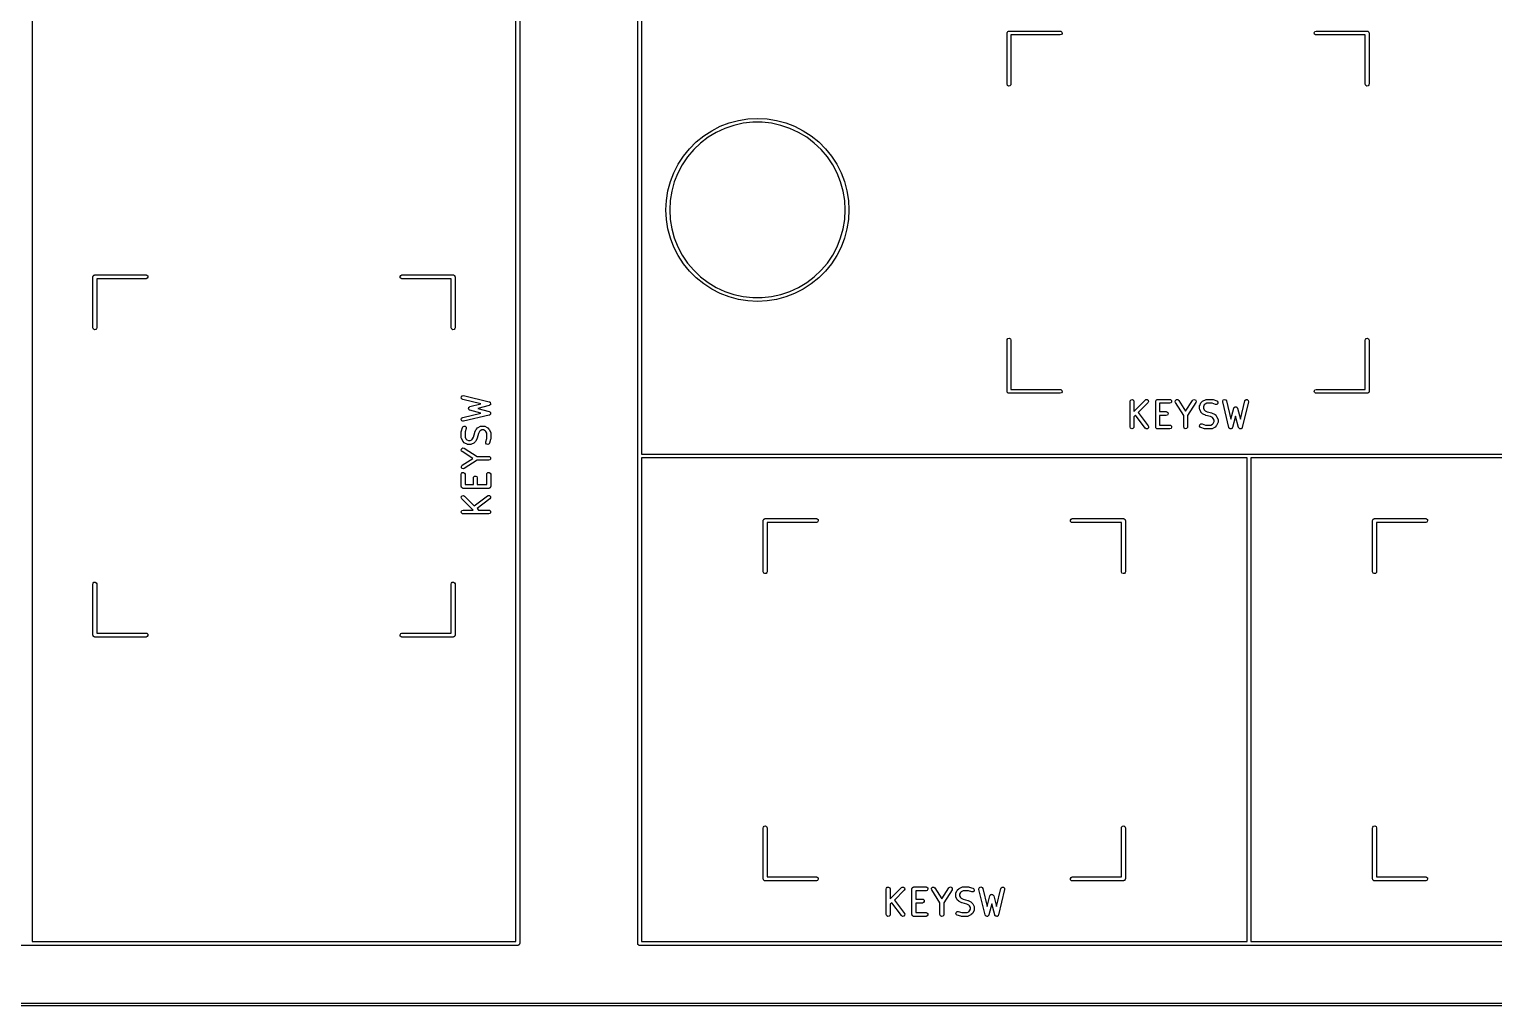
# Model space of a CAD drawing. Extents: x 382 to 810, y -162 to 0.
# Drawn here: x 438.9 to 496.1, y -161.9 to -123.8 of the extents above; entities that cross this region are included whole.
import ezdxf

# ---------------------------------------------------------------- set-up
doc = ezdxf.new("R2010")
doc.units = 0
doc.layers.add('BLACK', color=7, linetype='CONTINUOUS')

msp = doc.modelspace()

# ---------------------------------------------------------------- linework, layer by layer
at = {"layer": 'BLACK', "linetype": 'CONTINUOUS'}
for p, q in [((439.018, -121.449), (439.018, -140.424)), ((457.918, -159.399), (457.918, -121.449)), ((458.068, -121.374), (458.068, -159.474)), ((462.68, -140.424), (462.68, -121.374)), ((462.83, -121.449), (462.83, -140.349)), ((477.112, -123.899), (477.113, -123.89)), ((477.112, -125.899), (477.112, -123.899)), ((477.113, -123.886), (477.115, -123.884)), ((477.113, -123.89), (477.113, -123.886)), ((477.115, -123.884), (477.116, -123.874)), ((477.116, -123.874), (477.129, -123.859)), ((477.129, -123.859), (477.139, -123.842)), ((477.139, -123.842), (477.145, -123.84)), ((477.145, -123.84), (477.149, -123.835)), ((477.149, -123.835), (477.168, -123.831)), ((477.168, -123.831), (477.187, -123.824)), ((477.187, -123.824), (479.187, -123.824)), ((479.187, -123.974), (477.262, -123.974)), ((477.262, -123.974), (477.262, -125.899)), ((479.187, -123.824), (479.212, -123.829)), ((479.235, -123.957), (479.187, -123.974)), ((479.212, -123.829), (479.252, -123.862)), ((479.261, -123.913), (479.235, -123.957)), ((479.252, -123.862), (479.261, -123.913)), ((489.113, -123.886), (489.139, -123.842)), ((489.122, -123.937), (489.113, -123.886)), ((489.161, -123.97), (489.122, -123.937)), ((489.139, -123.842), (489.187, -123.824)), ((489.187, -123.974), (489.161, -123.97)), ((489.187, -123.824), (491.187, -123.824)), ((491.112, -123.974), (489.187, -123.974)), ((491.112, -125.899), (491.112, -123.974)), ((491.187, -123.824), (491.196, -123.826)), ((491.196, -123.826), (491.2, -123.826)), ((491.2, -123.826), (491.203, -123.827)), ((491.203, -123.827), (491.212, -123.829)), ((491.212, -123.829), (491.227, -123.842)), ((491.227, -123.842), (491.244, -123.851)), ((491.244, -123.851), (491.247, -123.858)), ((491.247, -123.858), (491.252, -123.862)), ((491.252, -123.862), (491.255, -123.881)), ((491.255, -123.881), (491.262, -123.899)), ((491.262, -123.899), (491.262, -125.899)), ((477.129, -125.948), (477.112, -125.899)), ((477.174, -125.973), (477.129, -125.948)), ((477.224, -125.964), (477.174, -125.973)), ((477.257, -125.925), (477.224, -125.964)), ((477.262, -125.899), (477.257, -125.925)), ((491.129, -125.948), (491.112, -125.899)), ((491.174, -125.973), (491.129, -125.948)), ((491.224, -125.964), (491.174, -125.973)), ((491.257, -125.925), (491.224, -125.964)), ((491.262, -125.899), (491.257, -125.925)), ((465.572, -127.714), (465.906, -127.544)), ((465.906, -127.544), (466.255, -127.41)), ((466.442, -127.505), (466.09, -127.624)), ((466.255, -127.41), (466.617, -127.313)), ((466.805, -127.425), (466.442, -127.505)), ((466.617, -127.313), (466.986, -127.255)), ((467.174, -127.385), (466.805, -127.425)), ((466.986, -127.255), (467.36, -127.235)), ((467.546, -127.385), (467.174, -127.385)), ((467.36, -127.235), (467.734, -127.255)), ((467.915, -127.425), (467.546, -127.385)), ((467.734, -127.255), (468.103, -127.313)), ((468.278, -127.505), (467.915, -127.425)), ((468.103, -127.313), (468.465, -127.41)), ((468.63, -127.624), (468.278, -127.505)), ((468.465, -127.41), (468.814, -127.544)), ((468.814, -127.544), (469.147, -127.714)), ((464.703, -128.418), (464.968, -128.153)), ((464.968, -128.153), (465.259, -127.918)), ((465.435, -127.971), (465.139, -128.196)), ((465.259, -127.918), (465.572, -127.714)), ((465.753, -127.78), (465.435, -127.971)), ((466.09, -127.624), (465.753, -127.78)), ((468.967, -127.78), (468.63, -127.624)), ((469.285, -127.971), (468.967, -127.78)), ((469.147, -127.714), (469.461, -127.918)), ((469.581, -128.196), (469.285, -127.971)), ((469.461, -127.918), (469.752, -128.153)), ((469.752, -128.153), (470.017, -128.418)), ((464.264, -129.023), (464.468, -128.709)), ((464.629, -128.734), (464.421, -129.042)), ((464.468, -128.709), (464.703, -128.418)), ((464.87, -128.451), (464.629, -128.734)), ((465.139, -128.196), (464.87, -128.451)), ((469.85, -128.451), (469.581, -128.196)), ((470.091, -128.734), (469.85, -128.451)), ((470.017, -128.418), (470.252, -128.709)), ((470.299, -129.042), (470.091, -128.734)), ((470.252, -128.709), (470.456, -129.023)), ((464.094, -129.356), (464.264, -129.023)), ((464.421, -129.042), (464.247, -129.37)), ((470.473, -129.37), (470.299, -129.042)), ((470.456, -129.023), (470.626, -129.356)), ((463.863, -130.067), (463.96, -129.705)), ((463.96, -129.705), (464.094, -129.356)), ((464.11, -129.715), (464.01, -130.073)), ((464.247, -129.37), (464.11, -129.715)), ((470.61, -129.715), (470.473, -129.37)), ((470.71, -130.073), (470.61, -129.715)), ((470.626, -129.356), (470.76, -129.705)), ((470.76, -129.705), (470.857, -130.067)), ((463.785, -130.81), (463.805, -130.436)), ((463.805, -130.436), (463.863, -130.067)), ((463.95, -130.439), (463.93, -130.81)), ((464.01, -130.073), (463.95, -130.439)), ((470.77, -130.439), (470.71, -130.073)), ((470.79, -130.81), (470.77, -130.439)), ((470.857, -130.067), (470.915, -130.436)), ((470.915, -130.436), (470.935, -130.81)), ((463.805, -131.184), (463.785, -130.81)), ((463.93, -130.81), (463.95, -131.181)), ((470.77, -131.181), (470.79, -130.81)), ((470.935, -130.81), (470.915, -131.184)), ((463.863, -131.553), (463.805, -131.184)), ((463.96, -131.915), (463.863, -131.553)), ((463.95, -131.181), (464.01, -131.547)), ((464.01, -131.547), (464.11, -131.905)), ((470.61, -131.905), (470.71, -131.547)), ((470.71, -131.547), (470.77, -131.181)), ((470.857, -131.553), (470.76, -131.915)), ((470.915, -131.184), (470.857, -131.553)), ((464.094, -132.264), (463.96, -131.915)), ((464.11, -131.905), (464.247, -132.25)), ((470.473, -132.25), (470.61, -131.905)), ((470.76, -131.915), (470.626, -132.264)), ((464.264, -132.597), (464.094, -132.264)), ((464.247, -132.25), (464.421, -132.578)), ((464.468, -132.911), (464.264, -132.597)), ((464.421, -132.578), (464.629, -132.886)), ((470.091, -132.886), (470.299, -132.578)), ((470.456, -132.597), (470.252, -132.911)), ((470.299, -132.578), (470.473, -132.25)), ((470.626, -132.264), (470.456, -132.597)), ((464.703, -133.202), (464.468, -132.911)), ((464.629, -132.886), (464.87, -133.169)), ((464.968, -133.467), (464.703, -133.202)), ((464.87, -133.169), (465.139, -133.424)), ((469.581, -133.424), (469.85, -133.169)), ((470.017, -133.202), (469.752, -133.467)), ((469.85, -133.169), (470.091, -132.886)), ((470.252, -132.911), (470.017, -133.202)), ((441.393, -133.424), (441.395, -133.415)), ((441.393, -135.424), (441.393, -133.424)), ((441.394, -133.411), (441.396, -133.409)), ((441.395, -133.415), (441.394, -133.411)), ((441.396, -133.409), (441.398, -133.399)), ((441.398, -133.399), (441.41, -133.384)), ((441.41, -133.384), (441.42, -133.367)), ((441.42, -133.367), (441.426, -133.365)), ((441.426, -133.365), (441.43, -133.36)), ((441.43, -133.36), (441.45, -133.356)), ((441.45, -133.356), (441.468, -133.349)), ((441.468, -133.349), (443.468, -133.349)), ((443.468, -133.499), (441.543, -133.499)), ((441.543, -133.499), (441.543, -135.424)), ((443.468, -133.349), (443.494, -133.354)), ((443.516, -133.482), (443.468, -133.499)), ((443.494, -133.354), (443.533, -133.387)), ((443.542, -133.438), (443.516, -133.482)), ((443.533, -133.387), (443.542, -133.438)), ((453.394, -133.411), (453.42, -133.367)), ((453.403, -133.462), (453.394, -133.411)), ((453.442, -133.495), (453.403, -133.462)), ((453.42, -133.367), (453.468, -133.349)), ((453.468, -133.499), (453.442, -133.495)), ((453.468, -133.349), (455.468, -133.349)), ((455.393, -133.499), (453.468, -133.499)), ((455.393, -135.424), (455.393, -133.499)), ((455.468, -133.349), (455.478, -133.351)), ((455.478, -133.351), (455.481, -133.351)), ((455.481, -133.351), (455.484, -133.352)), ((455.484, -133.352), (455.494, -133.354)), ((455.494, -133.354), (455.509, -133.367)), ((455.509, -133.367), (455.525, -133.376)), ((455.525, -133.376), (455.528, -133.383)), ((455.528, -133.383), (455.533, -133.387)), ((455.533, -133.387), (455.536, -133.406)), ((455.536, -133.406), (455.543, -133.424)), ((455.543, -133.424), (455.543, -135.424)), ((465.259, -133.702), (464.968, -133.467)), ((465.139, -133.424), (465.435, -133.649)), ((465.572, -133.906), (465.259, -133.702)), ((465.435, -133.649), (465.753, -133.84)), ((465.906, -134.076), (465.572, -133.906)), ((465.753, -133.84), (466.09, -133.996)), ((468.63, -133.996), (468.967, -133.84)), ((469.147, -133.906), (468.814, -134.076)), ((468.967, -133.84), (469.285, -133.649)), ((469.461, -133.702), (469.147, -133.906)), ((469.285, -133.649), (469.581, -133.424)), ((469.752, -133.467), (469.461, -133.702)), ((466.255, -134.21), (465.906, -134.076)), ((466.09, -133.996), (466.442, -134.115)), ((466.617, -134.307), (466.255, -134.21)), ((466.442, -134.115), (466.805, -134.195)), ((466.986, -134.365), (466.617, -134.307)), ((466.805, -134.195), (467.174, -134.235)), ((467.36, -134.385), (466.986, -134.365)), ((467.174, -134.235), (467.546, -134.235)), ((467.734, -134.365), (467.36, -134.385)), ((467.546, -134.235), (467.915, -134.195)), ((468.103, -134.307), (467.734, -134.365)), ((467.915, -134.195), (468.278, -134.115)), ((468.465, -134.21), (468.103, -134.307)), ((468.278, -134.115), (468.63, -133.996)), ((468.814, -134.076), (468.465, -134.21)), ((441.411, -135.473), (441.393, -135.424)), ((441.455, -135.498), (441.411, -135.473)), ((441.505, -135.489), (441.455, -135.498)), ((441.538, -135.45), (441.505, -135.489)), ((441.543, -135.424), (441.538, -135.45)), ((455.411, -135.473), (455.393, -135.424)), ((455.455, -135.498), (455.411, -135.473)), ((455.505, -135.489), (455.455, -135.498)), ((455.538, -135.45), (455.505, -135.489)), ((455.543, -135.424), (455.538, -135.45)), ((477.112, -135.899), (477.116, -135.874)), ((477.112, -137.899), (477.112, -135.899)), ((477.116, -135.874), (477.149, -135.835)), ((477.149, -135.835), (477.2, -135.826)), ((477.2, -135.826), (477.244, -135.851)), ((477.244, -135.851), (477.262, -135.899)), ((477.262, -135.899), (477.262, -137.824)), ((491.112, -135.899), (491.116, -135.874)), ((491.112, -137.824), (491.112, -135.899)), ((491.116, -135.874), (491.149, -135.835)), ((491.149, -135.835), (491.2, -135.826)), ((491.2, -135.826), (491.244, -135.851)), ((491.244, -135.851), (491.262, -135.899)), ((491.262, -135.899), (491.262, -137.899)), ((477.118, -137.918), (477.112, -137.899)), ((477.262, -137.824), (479.187, -137.824)), ((479.187, -137.824), (479.212, -137.829)), ((479.212, -137.829), (479.252, -137.862)), ((479.252, -137.862), (479.261, -137.913)), ((489.113, -137.886), (489.139, -137.842)), ((489.122, -137.937), (489.113, -137.886)), ((489.139, -137.842), (489.187, -137.824)), ((489.187, -137.824), (491.112, -137.824)), ((491.262, -137.899), (491.26, -137.909)), ((491.26, -137.909), (491.261, -137.913)), ((455.788, -138.16), (455.791, -138.109)), ((455.819, -138.201), (455.788, -138.16)), ((455.791, -138.109), (455.827, -138.072)), ((455.843, -138.212), (455.819, -138.201)), ((455.827, -138.072), (455.878, -138.066)), ((456.554, -138.381), (455.843, -138.212)), ((455.878, -138.066), (456.878, -138.304)), ((456.127, -138.495), (456.554, -138.381)), ((456.88, -138.449), (456.437, -138.567)), ((456.878, -138.304), (456.902, -138.314)), ((456.886, -138.445), (456.88, -138.449)), ((456.894, -138.444), (456.886, -138.445)), ((456.907, -138.431), (456.894, -138.444)), ((456.902, -138.314), (456.906, -138.321)), ((456.906, -138.321), (456.913, -138.324)), ((456.922, -138.42), (456.907, -138.431)), ((456.913, -138.324), (456.921, -138.341)), ((456.921, -138.341), (456.932, -138.355)), ((456.924, -138.412), (456.922, -138.42)), ((456.929, -138.407), (456.924, -138.412)), ((456.93, -138.388), (456.929, -138.407)), ((456.935, -138.37), (456.93, -138.388)), ((456.932, -138.355), (456.932, -138.363)), ((456.932, -138.363), (456.935, -138.37)), ((477.122, -137.937), (477.118, -137.918)), ((477.127, -137.941), (477.122, -137.937)), ((477.129, -137.948), (477.127, -137.941)), ((477.146, -137.957), (477.129, -137.948)), ((477.161, -137.97), (477.146, -137.957)), ((477.171, -137.972), (477.161, -137.97)), ((477.174, -137.973), (477.171, -137.972)), ((477.177, -137.973), (477.174, -137.973)), ((477.187, -137.974), (477.177, -137.973)), ((479.187, -137.974), (477.187, -137.974)), ((479.235, -137.957), (479.187, -137.974)), ((479.261, -137.913), (479.235, -137.957)), ((481.921, -138.292), (481.926, -138.266)), ((481.921, -139.292), (481.921, -138.292)), ((481.926, -138.266), (481.959, -138.227)), ((481.959, -138.227), (482.009, -138.218)), ((482.009, -138.218), (482.054, -138.244)), ((482.054, -138.244), (482.071, -138.292)), ((482.071, -138.682), (482.515, -138.239)), ((482.071, -138.292), (482.071, -138.682)), ((482.621, -138.345), (482.238, -138.727)), ((482.515, -138.239), (482.536, -138.224)), ((482.536, -138.224), (482.587, -138.219)), ((482.587, -138.219), (482.629, -138.249)), ((482.642, -138.298), (482.621, -138.345)), ((482.629, -138.249), (482.642, -138.298)), ((482.921, -138.292), (482.923, -138.282)), ((482.921, -139.292), (482.921, -138.292)), ((482.922, -138.279), (482.924, -138.276)), ((482.923, -138.282), (482.922, -138.279)), ((482.924, -138.276), (482.926, -138.266)), ((482.926, -138.266), (482.938, -138.251)), ((482.938, -138.251), (482.948, -138.234)), ((482.948, -138.234), (482.954, -138.232)), ((482.954, -138.232), (482.959, -138.227)), ((482.959, -138.227), (482.978, -138.223)), ((482.978, -138.223), (482.996, -138.217)), ((482.996, -138.217), (483.472, -138.217)), ((483.472, -138.367), (483.071, -138.367)), ((483.071, -138.367), (483.071, -138.693)), ((483.472, -138.217), (483.498, -138.221)), ((483.521, -138.349), (483.472, -138.367)), ((483.498, -138.221), (483.537, -138.254)), ((483.546, -138.305), (483.521, -138.349)), ((483.537, -138.254), (483.546, -138.305)), ((483.685, -138.308), (483.692, -138.257)), ((483.695, -138.332), (483.685, -138.308)), ((483.692, -138.257), (483.73, -138.223)), ((484.017, -138.837), (483.695, -138.332)), ((483.73, -138.223), (483.781, -138.22)), ((483.781, -138.22), (483.821, -138.252)), ((483.821, -138.252), (484.092, -138.676)), ((484.092, -138.676), (484.362, -138.252)), ((484.488, -138.332), (484.167, -138.837)), ((484.362, -138.252), (484.379, -138.232)), ((484.379, -138.232), (484.428, -138.217)), ((484.428, -138.217), (484.475, -138.236)), ((484.475, -138.236), (484.499, -138.282)), ((484.499, -138.282), (484.488, -138.332)), ((484.636, -138.482), (484.64, -138.457)), ((484.636, -138.578), (484.636, -138.482)), ((484.64, -138.457), (484.643, -138.453)), ((484.643, -138.449), (484.691, -138.354)), ((484.643, -138.453), (484.643, -138.449)), ((484.691, -138.354), (484.704, -138.335)), ((484.704, -138.335), (484.705, -138.334)), ((484.705, -138.334), (484.753, -138.286)), ((484.753, -138.286), (484.771, -138.274)), ((484.771, -138.274), (484.772, -138.272)), ((484.772, -138.272), (484.867, -138.225)), ((484.82, -138.431), (484.786, -138.5)), ((484.85, -138.401), (484.82, -138.431)), ((484.919, -138.367), (484.85, -138.401)), ((484.867, -138.225), (484.892, -138.217)), ((484.892, -138.217), (484.897, -138.218)), ((484.897, -138.218), (484.901, -138.217)), ((484.901, -138.217), (485.139, -138.217)), ((485.127, -138.367), (484.919, -138.367)), ((485.258, -138.411), (485.127, -138.367)), ((485.139, -138.217), (485.161, -138.221)), ((485.161, -138.221), (485.163, -138.221)), ((485.163, -138.221), (485.306, -138.268)), ((485.31, -138.409), (485.258, -138.411)), ((485.306, -138.268), (485.329, -138.281)), ((485.348, -138.375), (485.31, -138.409)), ((485.329, -138.281), (485.355, -138.324)), ((485.355, -138.324), (485.348, -138.375)), ((485.541, -138.283), (485.564, -138.237)), ((485.542, -138.309), (485.541, -138.283)), ((485.78, -139.309), (485.542, -138.309)), ((485.564, -138.237), (485.611, -138.217)), ((485.611, -138.217), (485.66, -138.232)), ((485.66, -138.232), (485.688, -138.274)), ((485.688, -138.274), (485.858, -138.985)), ((486.23, -138.985), (486.399, -138.274)), ((486.545, -138.309), (486.307, -139.309)), ((486.399, -138.274), (486.41, -138.251)), ((486.41, -138.251), (486.451, -138.22)), ((486.451, -138.22), (486.502, -138.223)), ((486.502, -138.223), (486.54, -138.258)), ((486.54, -138.258), (486.545, -138.309)), ((489.161, -137.97), (489.122, -137.937)), ((489.187, -137.974), (489.161, -137.97)), ((491.187, -137.974), (489.187, -137.974)), ((491.205, -137.968), (491.187, -137.974)), ((491.224, -137.964), (491.205, -137.968)), ((491.229, -137.959), (491.224, -137.964)), ((491.235, -137.957), (491.229, -137.959)), ((491.245, -137.94), (491.235, -137.957)), ((491.257, -137.925), (491.245, -137.94)), ((491.259, -137.915), (491.257, -137.925)), ((491.261, -137.913), (491.259, -137.915)), ((455.785, -139), (455.8, -138.951)), ((455.806, -139.047), (455.785, -139)), ((455.8, -138.951), (455.843, -138.923)), ((455.852, -139.07), (455.806, -139.047)), ((455.843, -138.923), (456.554, -138.754)), ((456.878, -138.831), (455.878, -139.069)), ((456.071, -138.574), (456.076, -138.555)), ((456.074, -138.58), (456.071, -138.574)), ((456.074, -138.587), (456.074, -138.58)), ((456.085, -138.603), (456.074, -138.587)), ((456.076, -138.555), (456.078, -138.536)), ((456.078, -138.536), (456.083, -138.531)), ((456.083, -138.531), (456.085, -138.524)), ((456.085, -138.524), (456.101, -138.513)), ((456.093, -138.62), (456.085, -138.603)), ((456.099, -138.623), (456.093, -138.62)), ((456.103, -138.629), (456.099, -138.623)), ((456.101, -138.513), (456.114, -138.499)), ((456.127, -138.64), (456.103, -138.629)), ((456.114, -138.499), (456.121, -138.499)), ((456.121, -138.499), (456.127, -138.495)), ((456.554, -138.754), (456.127, -138.64)), ((456.437, -138.567), (456.88, -138.685)), ((456.884, -138.826), (456.878, -138.831)), ((456.88, -138.685), (456.903, -138.696)), ((456.892, -138.826), (456.884, -138.826)), ((456.905, -138.813), (456.892, -138.826)), ((456.903, -138.696), (456.908, -138.703)), ((456.921, -138.803), (456.905, -138.813)), ((456.908, -138.703), (456.915, -138.706)), ((456.915, -138.706), (456.922, -138.723)), ((456.923, -138.795), (456.921, -138.803)), ((456.922, -138.723), (456.933, -138.738)), ((456.928, -138.789), (456.923, -138.795)), ((456.93, -138.771), (456.928, -138.789)), ((456.935, -138.753), (456.93, -138.771)), ((456.933, -138.738), (456.932, -138.746)), ((456.932, -138.746), (456.935, -138.753)), ((482.131, -138.835), (482.071, -138.894)), ((482.071, -138.894), (482.071, -139.292)), ((482.508, -139.337), (482.131, -138.835)), ((482.238, -138.727), (482.628, -139.247)), ((483.071, -138.693), (483.33, -138.693)), ((483.33, -138.843), (483.071, -138.843)), ((483.071, -138.843), (483.071, -139.217)), ((483.33, -138.693), (483.355, -138.698)), ((483.378, -138.825), (483.33, -138.843)), ((483.355, -138.698), (483.395, -138.73)), ((483.403, -138.781), (483.378, -138.825)), ((483.395, -138.73), (483.403, -138.781)), ((484.017, -139.292), (484.017, -138.837)), ((484.167, -138.837), (484.167, -139.292)), ((484.637, -138.582), (484.636, -138.578)), ((484.636, -138.586), (484.637, -138.582)), ((484.643, -138.611), (484.636, -138.586)), ((484.691, -138.706), (484.643, -138.611)), ((484.692, -138.707), (484.691, -138.706)), ((484.705, -138.726), (484.692, -138.707)), ((484.753, -138.773), (484.705, -138.726)), ((484.754, -138.774), (484.753, -138.773)), ((484.772, -138.787), (484.754, -138.774)), ((484.867, -138.835), (484.772, -138.787)), ((484.786, -138.5), (484.786, -138.56)), ((484.786, -138.56), (484.82, -138.628)), ((484.82, -138.628), (484.85, -138.659)), ((484.85, -138.659), (484.927, -138.697)), ((484.871, -138.835), (484.867, -138.835)), ((484.883, -138.841), (484.871, -138.835)), ((485.065, -138.886), (484.883, -138.841)), ((484.927, -138.697), (485.11, -138.743)), ((485.142, -138.925), (485.065, -138.886)), ((485.11, -138.743), (485.122, -138.748)), ((485.122, -138.748), (485.125, -138.749)), ((485.125, -138.749), (485.22, -138.796)), ((485.173, -138.955), (485.142, -138.925)), ((485.207, -139.024), (485.173, -138.955)), ((485.207, -139.084), (485.207, -139.024)), ((485.22, -138.796), (485.238, -138.81)), ((485.238, -138.81), (485.24, -138.81)), ((485.24, -138.81), (485.287, -138.858)), ((485.287, -138.858), (485.3, -138.876)), ((485.3, -138.876), (485.301, -138.877)), ((485.301, -138.877), (485.349, -138.973)), ((485.349, -138.973), (485.356, -138.998)), ((485.356, -138.998), (485.355, -139.002)), ((485.355, -139.002), (485.357, -139.006)), ((485.357, -139.006), (485.357, -139.101)), ((485.858, -138.985), (485.971, -138.558)), ((486.044, -138.869), (485.926, -139.311)), ((485.971, -138.558), (485.982, -138.535)), ((485.982, -138.535), (485.988, -138.531)), ((485.988, -138.531), (485.991, -138.524)), ((485.991, -138.524), (486.009, -138.516)), ((486.009, -138.516), (486.024, -138.505)), ((486.024, -138.505), (486.031, -138.506)), ((486.031, -138.506), (486.037, -138.503)), ((486.037, -138.503), (486.056, -138.508)), ((486.162, -139.311), (486.044, -138.869)), ((486.056, -138.508), (486.076, -138.51)), ((486.076, -138.51), (486.08, -138.514)), ((486.08, -138.514), (486.087, -138.516)), ((486.087, -138.516), (486.098, -138.532)), ((486.098, -138.532), (486.112, -138.546)), ((486.112, -138.546), (486.112, -138.553)), ((486.112, -138.553), (486.116, -138.558)), ((486.116, -138.558), (486.23, -138.985)), ((455.785, -139.472), (455.789, -139.45)), ((455.785, -139.71), (455.785, -139.472)), ((455.789, -139.448), (455.837, -139.306)), ((455.789, -139.45), (455.789, -139.448)), ((455.837, -139.306), (455.849, -139.283)), ((455.849, -139.283), (455.893, -139.256)), ((455.878, -139.069), (455.852, -139.07)), ((455.893, -139.256), (455.944, -139.263)), ((455.979, -139.353), (455.935, -139.484)), ((455.935, -139.484), (455.935, -139.692)), ((455.944, -139.263), (455.978, -139.302)), ((455.978, -139.302), (455.979, -139.353)), ((456.266, -139.684), (456.311, -139.502)), ((456.311, -139.502), (456.317, -139.49)), ((456.317, -139.486), (456.365, -139.391)), ((456.317, -139.49), (456.317, -139.486)), ((456.365, -139.391), (456.378, -139.373)), ((456.378, -139.373), (456.379, -139.371)), ((456.379, -139.371), (456.426, -139.324)), ((456.455, -139.546), (456.409, -139.728)), ((456.426, -139.324), (456.445, -139.311)), ((456.445, -139.311), (456.446, -139.31)), ((456.446, -139.31), (456.541, -139.262)), ((456.493, -139.469), (456.455, -139.546)), ((456.524, -139.439), (456.493, -139.469)), ((456.592, -139.404), (456.524, -139.439)), ((456.541, -139.262), (456.566, -139.255)), ((456.566, -139.255), (456.57, -139.256)), ((456.57, -139.256), (456.575, -139.254)), ((456.575, -139.254), (456.67, -139.254)), ((456.652, -139.404), (456.592, -139.404)), ((456.721, -139.439), (456.652, -139.404)), ((456.67, -139.254), (456.695, -139.259)), ((456.695, -139.259), (456.699, -139.262)), ((456.699, -139.262), (456.703, -139.262)), ((456.703, -139.262), (456.799, -139.31)), ((456.751, -139.469), (456.721, -139.439)), ((456.785, -139.537), (456.751, -139.469)), ((456.785, -139.746), (456.785, -139.537)), ((456.799, -139.31), (456.817, -139.323)), ((456.817, -139.323), (456.818, -139.324)), ((456.818, -139.324), (456.866, -139.371)), ((456.866, -139.371), (456.879, -139.39)), ((456.879, -139.39), (456.88, -139.391)), ((456.88, -139.391), (456.927, -139.486)), ((456.927, -139.486), (456.935, -139.511)), ((456.935, -139.511), (456.934, -139.516)), ((456.934, -139.516), (456.935, -139.52)), ((456.935, -139.52), (456.935, -139.758)), ((481.939, -139.34), (481.921, -139.292)), ((481.983, -139.366), (481.939, -139.34)), ((482.034, -139.357), (481.983, -139.366)), ((482.067, -139.317), (482.034, -139.357)), ((482.071, -139.292), (482.067, -139.317)), ((482.551, -139.365), (482.508, -139.337)), ((482.602, -139.359), (482.551, -139.365)), ((482.637, -139.321), (482.602, -139.359)), ((482.628, -139.247), (482.639, -139.27)), ((482.639, -139.27), (482.637, -139.321)), ((482.928, -139.31), (482.921, -139.292)), ((482.931, -139.329), (482.928, -139.31)), ((482.936, -139.334), (482.931, -139.329)), ((482.939, -139.34), (482.936, -139.334)), ((482.956, -139.35), (482.939, -139.34)), ((482.971, -139.362), (482.956, -139.35)), ((482.98, -139.364), (482.971, -139.362)), ((482.983, -139.366), (482.98, -139.364)), ((482.987, -139.365), (482.983, -139.366)), ((482.996, -139.367), (482.987, -139.365)), ((483.472, -139.367), (482.996, -139.367)), ((483.071, -139.217), (483.472, -139.217)), ((483.472, -139.217), (483.498, -139.221)), ((483.521, -139.349), (483.472, -139.367)), ((483.498, -139.221), (483.537, -139.254)), ((483.546, -139.305), (483.521, -139.349)), ((483.537, -139.254), (483.546, -139.305)), ((484.034, -139.34), (484.017, -139.292)), ((484.078, -139.366), (484.034, -139.34)), ((484.129, -139.357), (484.078, -139.366)), ((484.162, -139.317), (484.129, -139.357)), ((484.167, -139.292), (484.162, -139.317)), ((484.637, -139.259), (484.645, -139.208)), ((484.664, -139.303), (484.637, -139.259)), ((484.645, -139.208), (484.683, -139.174)), ((484.687, -139.315), (484.664, -139.303)), ((484.683, -139.174), (484.734, -139.173)), ((484.83, -139.363), (484.687, -139.315)), ((484.734, -139.173), (484.866, -139.217)), ((484.831, -139.363), (484.83, -139.363)), ((484.853, -139.367), (484.831, -139.363)), ((485.092, -139.367), (484.853, -139.367)), ((484.866, -139.217), (485.074, -139.217)), ((485.074, -139.217), (485.142, -139.183)), ((485.096, -139.365), (485.092, -139.367)), ((485.1, -139.366), (485.096, -139.365)), ((485.125, -139.359), (485.1, -139.366)), ((485.22, -139.311), (485.125, -139.359)), ((485.142, -139.183), (485.173, -139.152)), ((485.173, -139.152), (485.207, -139.084)), ((485.221, -139.31), (485.22, -139.311)), ((485.24, -139.297), (485.221, -139.31)), ((485.287, -139.25), (485.24, -139.297)), ((485.288, -139.248), (485.287, -139.25)), ((485.301, -139.23), (485.288, -139.248)), ((485.349, -139.135), (485.301, -139.23)), ((485.35, -139.13), (485.349, -139.135)), ((485.352, -139.127), (485.35, -139.13)), ((485.357, -139.101), (485.352, -139.127)), ((485.785, -139.316), (485.78, -139.309)), ((485.785, -139.324), (485.785, -139.316)), ((485.799, -139.337), (485.785, -139.324)), ((485.809, -139.352), (485.799, -139.337)), ((485.816, -139.354), (485.809, -139.352)), ((485.822, -139.36), (485.816, -139.354)), ((485.84, -139.361), (485.822, -139.36)), ((485.858, -139.367), (485.84, -139.361)), ((485.865, -139.364), (485.858, -139.367)), ((485.873, -139.364), (485.865, -139.364)), ((485.888, -139.354), (485.873, -139.364)), ((485.905, -139.346), (485.888, -139.354)), ((485.908, -139.339), (485.905, -139.346)), ((485.915, -139.335), (485.908, -139.339)), ((485.926, -139.311), (485.915, -139.335)), ((486.166, -139.318), (486.162, -139.311)), ((486.167, -139.325), (486.166, -139.318)), ((486.181, -139.338), (486.167, -139.325)), ((486.191, -139.353), (486.181, -139.338)), ((486.199, -139.355), (486.191, -139.353)), ((486.205, -139.361), (486.199, -139.355)), ((486.223, -139.362), (486.205, -139.361)), ((486.241, -139.367), (486.223, -139.362)), ((486.248, -139.363), (486.241, -139.367)), ((486.256, -139.364), (486.248, -139.363)), ((486.271, -139.353), (486.256, -139.364)), ((486.287, -139.345), (486.271, -139.353)), ((486.291, -139.338), (486.287, -139.345)), ((486.297, -139.333), (486.291, -139.338)), ((486.307, -139.309), (486.297, -139.333)), ((455.787, -139.714), (455.785, -139.71)), ((455.785, -140.183), (455.805, -140.136)), ((455.801, -140.232), (455.785, -140.183)), ((455.786, -139.719), (455.787, -139.714)), ((455.793, -139.744), (455.786, -139.719)), ((455.841, -139.839), (455.793, -139.744)), ((455.805, -140.136), (455.85, -140.112)), ((455.842, -139.84), (455.841, -139.839)), ((455.855, -139.858), (455.842, -139.84)), ((455.85, -140.112), (455.901, -140.123)), ((455.903, -139.906), (455.855, -139.858)), ((455.901, -140.123), (456.406, -140.445)), ((455.904, -139.907), (455.903, -139.906)), ((455.922, -139.92), (455.904, -139.907)), ((456.017, -139.968), (455.922, -139.92)), ((455.935, -139.692), (455.97, -139.761)), ((455.97, -139.761), (456, -139.791)), ((456, -139.791), (456.068, -139.826)), ((456.022, -139.968), (456.017, -139.968)), ((456.025, -139.971), (456.022, -139.968)), ((456.051, -139.976), (456.025, -139.971)), ((456.146, -139.976), (456.051, -139.976)), ((456.068, -139.826), (456.128, -139.826)), ((456.128, -139.826), (456.197, -139.791)), ((456.15, -139.974), (456.146, -139.976)), ((456.155, -139.975), (456.15, -139.974)), ((456.18, -139.968), (456.155, -139.975)), ((456.275, -139.92), (456.18, -139.968)), ((456.197, -139.791), (456.227, -139.761)), ((456.227, -139.761), (456.266, -139.684)), ((456.276, -139.919), (456.275, -139.92)), ((456.294, -139.906), (456.276, -139.919)), ((456.342, -139.858), (456.294, -139.906)), ((456.343, -139.857), (456.342, -139.858)), ((456.356, -139.839), (456.343, -139.857)), ((456.404, -139.744), (456.356, -139.839)), ((456.409, -139.728), (456.404, -139.74)), ((456.404, -139.74), (456.404, -139.744)), ((456.742, -139.877), (456.785, -139.746)), ((456.743, -139.928), (456.742, -139.877)), ((456.777, -139.967), (456.743, -139.928)), ((456.828, -139.974), (456.777, -139.967)), ((456.871, -139.947), (456.828, -139.974)), ((456.884, -139.924), (456.871, -139.947)), ((456.931, -139.782), (456.884, -139.924)), ((456.935, -139.758), (456.931, -139.78)), ((456.931, -139.78), (456.931, -139.782)), ((439.018, -140.424), (439.018, -159.399)), ((455.82, -140.25), (455.801, -140.232)), ((456.244, -140.52), (455.82, -140.25)), ((455.82, -140.79), (456.244, -140.52)), ((456.406, -140.595), (455.901, -140.916)), ((456.406, -140.445), (456.86, -140.445)), ((456.86, -140.595), (456.406, -140.595)), ((456.86, -140.445), (456.886, -140.449)), ((456.909, -140.577), (456.86, -140.595)), ((456.886, -140.449), (456.925, -140.482)), ((456.934, -140.533), (456.909, -140.577)), ((456.925, -140.482), (456.934, -140.533)), ((462.68, -159.474), (462.68, -140.424)), ((462.68, -140.424), (462.68, -140.424)), ((462.83, -140.349), (505.543, -140.349)), ((462.83, -140.499), (462.83, -159.399)), ((486.493, -140.499), (462.83, -140.499)), ((486.493, -159.399), (486.493, -140.499)), ((486.643, -140.499), (486.643, -159.399)), ((505.618, -140.499), (486.643, -140.499)), ((455.785, -141.139), (455.79, -141.113)), ((455.785, -141.615), (455.785, -141.139)), ((455.789, -140.83), (455.82, -140.79)), ((455.791, -140.882), (455.789, -140.83)), ((455.79, -141.113), (455.823, -141.074)), ((455.826, -140.92), (455.791, -140.882)), ((455.823, -141.074), (455.873, -141.065)), ((455.877, -140.926), (455.826, -140.92)), ((455.873, -141.065), (455.918, -141.091)), ((455.901, -140.916), (455.877, -140.926)), ((455.918, -141.091), (455.935, -141.139)), ((455.935, -141.139), (455.935, -141.54)), ((456.262, -141.282), (456.266, -141.256)), ((456.262, -141.54), (456.262, -141.282)), ((456.266, -141.256), (456.299, -141.217)), ((456.299, -141.217), (456.35, -141.208)), ((456.35, -141.208), (456.394, -141.233)), ((456.394, -141.233), (456.412, -141.282)), ((456.412, -141.282), (456.412, -141.54)), ((456.785, -141.139), (456.79, -141.113)), ((456.785, -141.54), (456.785, -141.139)), ((456.79, -141.113), (456.823, -141.074)), ((456.823, -141.074), (456.873, -141.065)), ((456.873, -141.065), (456.918, -141.091)), ((456.918, -141.091), (456.935, -141.139)), ((456.935, -141.139), (456.935, -141.615)), ((455.792, -141.633), (455.785, -141.615)), ((455.795, -141.652), (455.792, -141.633)), ((455.801, -141.657), (455.795, -141.652)), ((455.803, -141.663), (455.801, -141.657)), ((455.82, -141.673), (455.803, -141.663)), ((455.835, -141.685), (455.82, -141.673)), ((455.844, -141.687), (455.835, -141.685)), ((455.847, -141.689), (455.844, -141.687)), ((455.851, -141.688), (455.847, -141.689)), ((455.86, -141.69), (455.851, -141.688)), ((456.86, -141.69), (455.86, -141.69)), ((455.935, -141.54), (456.262, -141.54)), ((456.412, -141.54), (456.785, -141.54)), ((456.879, -141.683), (456.86, -141.69)), ((456.898, -141.68), (456.879, -141.683)), ((456.902, -141.675), (456.898, -141.68)), ((456.909, -141.672), (456.902, -141.675)), ((456.918, -141.656), (456.909, -141.672)), ((456.931, -141.641), (456.918, -141.656)), ((456.933, -141.631), (456.931, -141.641)), ((456.934, -141.628), (456.933, -141.631)), ((456.935, -141.615), (456.934, -141.625)), ((456.934, -141.625), (456.934, -141.628)), ((455.788, -142.024), (455.817, -141.982)), ((455.792, -142.075), (455.788, -142.024)), ((455.807, -142.097), (455.792, -142.075)), ((456.251, -142.54), (455.807, -142.097)), ((455.817, -141.982), (455.867, -141.969)), ((455.867, -141.969), (455.913, -141.991)), ((455.913, -141.991), (456.296, -142.373)), ((456.296, -142.373), (456.815, -141.984)), ((456.905, -142.104), (456.403, -142.48)), ((456.403, -142.48), (456.463, -142.54)), ((456.815, -141.984), (456.839, -141.972)), ((456.839, -141.972), (456.89, -141.975)), ((456.89, -141.975), (456.927, -142.01)), ((456.933, -142.061), (456.905, -142.104)), ((456.927, -142.01), (456.933, -142.061)), ((455.786, -142.602), (455.812, -142.558)), ((455.795, -142.652), (455.786, -142.602)), ((455.835, -142.685), (455.795, -142.652)), ((455.812, -142.558), (455.86, -142.54)), ((455.86, -142.69), (455.835, -142.685)), ((455.86, -142.54), (456.251, -142.54)), ((456.86, -142.69), (455.86, -142.69)), ((456.463, -142.54), (456.86, -142.54)), ((456.86, -142.54), (456.886, -142.544)), ((456.909, -142.672), (456.86, -142.69)), ((456.886, -142.544), (456.925, -142.577)), ((456.934, -142.628), (456.909, -142.672)), ((456.925, -142.577), (456.934, -142.628)), ((467.587, -142.949), (467.588, -142.94)), ((467.587, -144.949), (467.587, -142.949)), ((467.588, -142.936), (467.59, -142.934)), ((467.588, -142.94), (467.588, -142.936)), ((467.59, -142.934), (467.591, -142.924)), ((467.591, -142.924), (467.604, -142.909)), ((467.604, -142.909), (467.614, -142.892)), ((467.614, -142.892), (467.62, -142.89)), ((467.62, -142.89), (467.624, -142.885)), ((467.624, -142.885), (467.643, -142.881)), ((467.643, -142.881), (467.662, -142.874)), ((467.662, -142.874), (469.662, -142.874)), ((469.662, -143.024), (467.737, -143.024)), ((467.737, -143.024), (467.737, -144.949)), ((469.662, -142.874), (469.687, -142.879)), ((469.71, -143.007), (469.662, -143.024)), ((469.687, -142.879), (469.727, -142.912)), ((469.736, -142.963), (469.71, -143.007)), ((469.727, -142.912), (469.736, -142.963)), ((479.588, -142.936), (479.614, -142.892)), ((479.597, -142.987), (479.588, -142.936)), ((479.636, -143.02), (479.597, -142.987)), ((479.614, -142.892), (479.662, -142.874)), ((479.662, -143.024), (479.636, -143.02)), ((479.662, -142.874), (481.662, -142.874)), ((481.587, -143.024), (479.662, -143.024)), ((481.587, -144.949), (481.587, -143.024)), ((481.662, -142.874), (481.671, -142.876)), ((481.671, -142.876), (481.675, -142.876)), ((481.675, -142.876), (481.678, -142.877)), ((481.678, -142.877), (481.687, -142.879)), ((481.687, -142.879), (481.702, -142.892)), ((481.702, -142.892), (481.719, -142.901)), ((481.719, -142.901), (481.722, -142.908)), ((481.722, -142.908), (481.727, -142.912)), ((481.727, -142.912), (481.73, -142.931)), ((481.73, -142.931), (481.737, -142.949)), ((481.737, -142.949), (481.737, -144.949)), ((491.399, -142.949), (491.401, -142.94)), ((491.399, -144.949), (491.399, -142.949)), ((491.4, -142.936), (491.402, -142.934)), ((491.401, -142.94), (491.4, -142.936)), ((491.402, -142.934), (491.404, -142.924)), ((491.404, -142.924), (491.416, -142.909)), ((491.416, -142.909), (491.426, -142.892)), ((491.426, -142.892), (491.432, -142.89)), ((491.432, -142.89), (491.437, -142.885)), ((491.437, -142.885), (491.456, -142.881)), ((491.456, -142.881), (491.474, -142.874)), ((491.474, -142.874), (493.474, -142.874)), ((493.474, -143.024), (491.549, -143.024)), ((491.549, -143.024), (491.549, -144.949)), ((493.474, -142.874), (493.5, -142.879)), ((493.522, -143.007), (493.474, -143.024)), ((493.5, -142.879), (493.539, -142.912)), ((493.548, -142.963), (493.522, -143.007)), ((493.539, -142.912), (493.548, -142.963)), ((441.43, -145.36), (441.481, -145.351)), ((441.481, -145.351), (441.525, -145.376)), ((455.43, -145.36), (455.481, -145.351)), ((455.481, -145.351), (455.525, -145.376)), ((467.604, -144.998), (467.587, -144.949)), ((467.649, -145.023), (467.604, -144.998)), ((467.699, -145.014), (467.649, -145.023)), ((467.732, -144.975), (467.699, -145.014)), ((467.737, -144.949), (467.732, -144.975)), ((481.604, -144.998), (481.587, -144.949)), ((481.649, -145.023), (481.604, -144.998)), ((481.699, -145.014), (481.649, -145.023)), ((481.732, -144.975), (481.699, -145.014)), ((481.737, -144.949), (481.732, -144.975)), ((491.417, -144.998), (491.399, -144.949)), ((491.461, -145.023), (491.417, -144.998)), ((491.512, -145.014), (491.461, -145.023)), ((491.545, -144.975), (491.512, -145.014)), ((491.549, -144.949), (491.545, -144.975)), ((441.393, -145.424), (441.398, -145.399)), ((441.393, -147.424), (441.393, -145.424)), ((441.398, -145.399), (441.43, -145.36)), ((441.525, -145.376), (441.543, -145.424)), ((441.543, -145.424), (441.543, -147.349)), ((455.393, -145.424), (455.398, -145.399)), ((455.393, -147.349), (455.393, -145.424)), ((455.398, -145.399), (455.43, -145.36)), ((455.525, -145.376), (455.543, -145.424)), ((455.543, -145.424), (455.543, -147.424)), ((441.4, -147.443), (441.393, -147.424)), ((441.403, -147.462), (441.4, -147.443)), ((441.408, -147.466), (441.403, -147.462)), ((441.411, -147.473), (441.408, -147.466)), ((441.427, -147.482), (441.411, -147.473)), ((441.442, -147.495), (441.427, -147.482)), ((441.452, -147.497), (441.442, -147.495)), ((441.455, -147.498), (441.452, -147.497)), ((441.458, -147.498), (441.455, -147.498)), ((441.468, -147.499), (441.458, -147.498)), ((443.468, -147.499), (441.468, -147.499)), ((441.543, -147.349), (443.468, -147.349)), ((443.468, -147.349), (443.494, -147.354)), ((443.516, -147.482), (443.468, -147.499)), ((443.494, -147.354), (443.533, -147.387)), ((443.542, -147.438), (443.516, -147.482)), ((443.533, -147.387), (443.542, -147.438)), ((453.394, -147.411), (453.42, -147.367)), ((453.403, -147.462), (453.394, -147.411)), ((453.442, -147.495), (453.403, -147.462)), ((453.42, -147.367), (453.468, -147.349)), ((453.468, -147.499), (453.442, -147.495)), ((453.468, -147.349), (455.393, -147.349)), ((455.468, -147.499), (453.468, -147.499)), ((455.486, -147.493), (455.468, -147.499)), ((455.505, -147.489), (455.486, -147.493)), ((455.51, -147.484), (455.505, -147.489)), ((455.516, -147.482), (455.51, -147.484)), ((455.526, -147.465), (455.516, -147.482)), ((455.538, -147.45), (455.526, -147.465)), ((455.54, -147.44), (455.538, -147.45)), ((455.542, -147.438), (455.54, -147.44)), ((455.543, -147.424), (455.541, -147.434)), ((455.541, -147.434), (455.542, -147.438)), ((467.587, -154.949), (467.591, -154.924)), ((467.587, -156.949), (467.587, -154.949)), ((467.591, -154.924), (467.624, -154.885)), ((467.624, -154.885), (467.675, -154.876)), ((467.675, -154.876), (467.719, -154.901)), ((467.719, -154.901), (467.737, -154.949)), ((467.737, -154.949), (467.737, -156.874)), ((481.587, -154.949), (481.591, -154.924)), ((481.587, -156.874), (481.587, -154.949)), ((481.591, -154.924), (481.624, -154.885)), ((481.624, -154.885), (481.675, -154.876)), ((481.675, -154.876), (481.719, -154.901)), ((481.719, -154.901), (481.737, -154.949)), ((481.737, -154.949), (481.737, -156.949)), ((491.399, -154.949), (491.404, -154.924)), ((491.399, -156.949), (491.399, -154.949)), ((491.404, -154.924), (491.437, -154.885)), ((491.437, -154.885), (491.487, -154.876)), ((491.487, -154.876), (491.532, -154.901)), ((491.532, -154.901), (491.549, -154.949)), ((491.549, -154.949), (491.549, -156.874)), ((467.593, -156.968), (467.587, -156.949)), ((467.597, -156.987), (467.593, -156.968)), ((467.602, -156.991), (467.597, -156.987)), ((467.604, -156.998), (467.602, -156.991)), ((467.621, -157.007), (467.604, -156.998)), ((467.636, -157.02), (467.621, -157.007)), ((467.646, -157.022), (467.636, -157.02)), ((467.649, -157.023), (467.646, -157.022)), ((467.652, -157.023), (467.649, -157.023)), ((467.662, -157.024), (467.652, -157.023)), ((469.662, -157.024), (467.662, -157.024)), ((467.737, -156.874), (469.662, -156.874)), ((469.662, -156.874), (469.687, -156.879)), ((469.71, -157.007), (469.662, -157.024)), ((469.687, -156.879), (469.727, -156.912)), ((469.736, -156.963), (469.71, -157.007)), ((469.727, -156.912), (469.736, -156.963)), ((472.396, -157.342), (472.401, -157.316)), ((472.396, -158.342), (472.396, -157.342)), ((472.401, -157.316), (472.434, -157.277)), ((472.434, -157.277), (472.484, -157.268)), ((472.484, -157.268), (472.529, -157.294)), ((472.529, -157.294), (472.546, -157.342)), ((472.546, -157.732), (472.99, -157.289)), ((472.546, -157.342), (472.546, -157.732)), ((472.99, -157.289), (473.011, -157.274)), ((473.011, -157.274), (473.062, -157.269)), ((473.062, -157.269), (473.104, -157.299)), ((473.117, -157.348), (473.096, -157.395)), ((473.104, -157.299), (473.117, -157.348)), ((473.396, -157.342), (473.398, -157.332)), ((473.396, -158.342), (473.396, -157.342)), ((473.397, -157.329), (473.399, -157.326)), ((473.398, -157.332), (473.397, -157.329)), ((473.399, -157.326), (473.401, -157.316)), ((473.401, -157.316), (473.413, -157.301)), ((473.413, -157.301), (473.423, -157.284)), ((473.423, -157.284), (473.429, -157.282)), ((473.429, -157.282), (473.434, -157.277)), ((473.434, -157.277), (473.453, -157.273)), ((473.453, -157.273), (473.471, -157.267)), ((473.471, -157.267), (473.947, -157.267)), ((473.947, -157.267), (473.973, -157.271)), ((473.973, -157.271), (474.012, -157.304)), ((474.021, -157.355), (473.996, -157.399)), ((474.012, -157.304), (474.021, -157.355)), ((474.16, -157.358), (474.167, -157.307)), ((474.17, -157.382), (474.16, -157.358)), ((474.167, -157.307), (474.205, -157.273)), ((474.205, -157.273), (474.256, -157.27)), ((474.256, -157.27), (474.296, -157.302)), ((474.296, -157.302), (474.567, -157.726)), ((474.567, -157.726), (474.837, -157.302)), ((474.837, -157.302), (474.854, -157.282)), ((474.854, -157.282), (474.903, -157.267)), ((474.903, -157.267), (474.95, -157.286)), ((474.95, -157.286), (474.974, -157.332)), ((474.974, -157.332), (474.963, -157.382)), ((475.18, -157.384), (475.228, -157.336)), ((475.228, -157.336), (475.246, -157.324)), ((475.246, -157.324), (475.247, -157.322)), ((475.247, -157.322), (475.342, -157.275)), ((475.342, -157.275), (475.367, -157.267)), ((475.367, -157.267), (475.372, -157.268)), ((475.372, -157.268), (475.376, -157.267)), ((475.376, -157.267), (475.614, -157.267)), ((475.614, -157.267), (475.636, -157.271)), ((475.636, -157.271), (475.638, -157.271)), ((475.638, -157.271), (475.781, -157.318)), ((475.781, -157.318), (475.804, -157.331)), ((475.804, -157.331), (475.83, -157.374)), ((476.016, -157.333), (476.039, -157.287)), ((476.017, -157.359), (476.016, -157.333)), ((476.255, -158.359), (476.017, -157.359)), ((476.039, -157.287), (476.086, -157.267)), ((476.086, -157.267), (476.135, -157.282)), ((476.135, -157.282), (476.163, -157.324)), ((476.163, -157.324), (476.333, -158.035)), ((476.705, -158.035), (476.874, -157.324)), ((477.02, -157.359), (476.782, -158.359)), ((476.874, -157.324), (476.885, -157.301)), ((476.885, -157.301), (476.926, -157.27)), ((476.926, -157.27), (476.977, -157.273)), ((476.977, -157.273), (477.015, -157.308)), ((477.015, -157.308), (477.02, -157.359)), ((479.588, -156.936), (479.614, -156.892)), ((479.597, -156.987), (479.588, -156.936)), ((479.636, -157.02), (479.597, -156.987)), ((479.614, -156.892), (479.662, -156.874)), ((479.662, -157.024), (479.636, -157.02)), ((479.662, -156.874), (481.587, -156.874)), ((481.662, -157.024), (479.662, -157.024)), ((481.68, -157.018), (481.662, -157.024)), ((481.699, -157.014), (481.68, -157.018)), ((481.704, -157.009), (481.699, -157.014)), ((481.71, -157.007), (481.704, -157.009)), ((481.72, -156.99), (481.71, -157.007)), ((481.732, -156.975), (481.72, -156.99)), ((481.734, -156.965), (481.732, -156.975)), ((481.736, -156.963), (481.734, -156.965)), ((481.737, -156.949), (481.735, -156.959)), ((481.735, -156.959), (481.736, -156.963)), ((491.406, -156.968), (491.399, -156.949)), ((491.409, -156.987), (491.406, -156.968)), ((491.414, -156.991), (491.409, -156.987)), ((491.417, -156.998), (491.414, -156.991)), ((491.434, -157.007), (491.417, -156.998)), ((491.449, -157.02), (491.434, -157.007)), ((491.458, -157.022), (491.449, -157.02)), ((491.461, -157.023), (491.458, -157.022)), ((491.465, -157.023), (491.461, -157.023)), ((491.474, -157.024), (491.465, -157.023)), ((493.474, -157.024), (491.474, -157.024)), ((491.549, -156.874), (493.474, -156.874)), ((493.474, -156.874), (493.5, -156.879)), ((493.522, -157.007), (493.474, -157.024)), ((493.5, -156.879), (493.539, -156.912)), ((493.548, -156.963), (493.522, -157.007)), ((493.539, -156.912), (493.548, -156.963)), ((472.606, -157.885), (472.546, -157.944)), ((472.983, -158.387), (472.606, -157.885)), ((473.096, -157.395), (472.713, -157.777)), ((472.713, -157.777), (473.103, -158.297)), ((473.947, -157.417), (473.546, -157.417)), ((473.546, -157.417), (473.546, -157.743)), ((473.546, -157.743), (473.805, -157.743)), ((473.805, -157.893), (473.546, -157.893)), ((473.546, -157.893), (473.546, -158.267)), ((473.805, -157.743), (473.83, -157.748)), ((473.853, -157.875), (473.805, -157.893)), ((473.83, -157.748), (473.87, -157.78)), ((473.878, -157.831), (473.853, -157.875)), ((473.87, -157.78), (473.878, -157.831)), ((473.996, -157.399), (473.947, -157.417)), ((474.492, -157.887), (474.17, -157.382)), ((474.492, -158.342), (474.492, -157.887)), ((474.963, -157.382), (474.642, -157.887)), ((474.642, -157.887), (474.642, -158.342)), ((475.111, -157.532), (475.115, -157.507)), ((475.111, -157.628), (475.111, -157.532)), ((475.112, -157.632), (475.111, -157.628)), ((475.111, -157.636), (475.112, -157.632)), ((475.118, -157.661), (475.111, -157.636)), ((475.115, -157.507), (475.118, -157.503)), ((475.118, -157.499), (475.166, -157.404)), ((475.118, -157.503), (475.118, -157.499)), ((475.166, -157.756), (475.118, -157.661)), ((475.166, -157.404), (475.179, -157.385)), ((475.167, -157.757), (475.166, -157.756)), ((475.18, -157.776), (475.167, -157.757)), ((475.179, -157.385), (475.18, -157.384)), ((475.228, -157.823), (475.18, -157.776)), ((475.229, -157.824), (475.228, -157.823)), ((475.247, -157.837), (475.229, -157.824)), ((475.342, -157.885), (475.247, -157.837)), ((475.295, -157.481), (475.261, -157.55)), ((475.261, -157.55), (475.261, -157.61)), ((475.261, -157.61), (475.295, -157.678)), ((475.325, -157.451), (475.295, -157.481)), ((475.295, -157.678), (475.325, -157.709)), ((475.394, -157.417), (475.325, -157.451)), ((475.325, -157.709), (475.402, -157.747)), ((475.346, -157.885), (475.342, -157.885)), ((475.358, -157.891), (475.346, -157.885)), ((475.54, -157.936), (475.358, -157.891)), ((475.602, -157.417), (475.394, -157.417)), ((475.402, -157.747), (475.585, -157.793)), ((475.617, -157.975), (475.54, -157.936)), ((475.585, -157.793), (475.597, -157.798)), ((475.597, -157.798), (475.6, -157.799)), ((475.6, -157.799), (475.695, -157.846)), ((475.733, -157.461), (475.602, -157.417)), ((475.695, -157.846), (475.713, -157.86)), ((475.713, -157.86), (475.715, -157.86)), ((475.715, -157.86), (475.762, -157.908)), ((475.785, -157.459), (475.733, -157.461)), ((475.762, -157.908), (475.775, -157.926)), ((475.775, -157.926), (475.776, -157.927)), ((475.776, -157.927), (475.824, -158.023)), ((475.823, -157.425), (475.785, -157.459)), ((475.83, -157.374), (475.823, -157.425)), ((476.333, -158.035), (476.446, -157.608)), ((476.519, -157.919), (476.401, -158.361)), ((476.446, -157.608), (476.457, -157.585)), ((476.457, -157.585), (476.463, -157.581)), ((476.463, -157.581), (476.466, -157.574)), ((476.466, -157.574), (476.484, -157.566)), ((476.484, -157.566), (476.499, -157.555)), ((476.499, -157.555), (476.506, -157.556)), ((476.506, -157.556), (476.512, -157.553)), ((476.512, -157.553), (476.531, -157.558)), ((476.637, -158.361), (476.519, -157.919)), ((476.531, -157.558), (476.551, -157.56)), ((476.551, -157.56), (476.555, -157.564)), ((476.555, -157.564), (476.562, -157.566)), ((476.562, -157.566), (476.573, -157.582)), ((476.573, -157.582), (476.587, -157.596)), ((476.587, -157.596), (476.587, -157.603)), ((476.587, -157.603), (476.591, -157.608)), ((476.591, -157.608), (476.705, -158.035)), ((472.414, -158.39), (472.396, -158.342)), ((472.458, -158.416), (472.414, -158.39)), ((472.509, -158.407), (472.458, -158.416)), ((472.542, -158.367), (472.509, -158.407)), ((472.546, -158.342), (472.542, -158.367)), ((472.546, -157.944), (472.546, -158.342)), ((473.026, -158.415), (472.983, -158.387)), ((473.077, -158.409), (473.026, -158.415)), ((473.112, -158.371), (473.077, -158.409)), ((473.103, -158.297), (473.114, -158.32)), ((473.114, -158.32), (473.112, -158.371)), ((473.403, -158.36), (473.396, -158.342)), ((473.406, -158.379), (473.403, -158.36)), ((473.411, -158.384), (473.406, -158.379)), ((473.414, -158.39), (473.411, -158.384)), ((473.431, -158.4), (473.414, -158.39)), ((473.446, -158.412), (473.431, -158.4)), ((473.455, -158.414), (473.446, -158.412)), ((473.458, -158.416), (473.455, -158.414)), ((473.462, -158.415), (473.458, -158.416)), ((473.471, -158.417), (473.462, -158.415)), ((473.947, -158.417), (473.471, -158.417)), ((473.546, -158.267), (473.947, -158.267)), ((473.947, -158.267), (473.973, -158.271)), ((473.996, -158.399), (473.947, -158.417)), ((473.973, -158.271), (474.012, -158.304)), ((474.021, -158.355), (473.996, -158.399)), ((474.012, -158.304), (474.021, -158.355)), ((474.509, -158.39), (474.492, -158.342)), ((474.553, -158.416), (474.509, -158.39)), ((474.604, -158.407), (474.553, -158.416)), ((474.637, -158.367), (474.604, -158.407)), ((474.642, -158.342), (474.637, -158.367)), ((475.112, -158.309), (475.12, -158.258)), ((475.139, -158.353), (475.112, -158.309)), ((475.12, -158.258), (475.158, -158.224)), ((475.162, -158.365), (475.139, -158.353)), ((475.158, -158.224), (475.209, -158.223)), ((475.305, -158.413), (475.162, -158.365)), ((475.209, -158.223), (475.341, -158.267)), ((475.306, -158.413), (475.305, -158.413)), ((475.328, -158.417), (475.306, -158.413)), ((475.567, -158.417), (475.328, -158.417)), ((475.341, -158.267), (475.549, -158.267)), ((475.549, -158.267), (475.617, -158.233)), ((475.571, -158.415), (475.567, -158.417)), ((475.575, -158.416), (475.571, -158.415)), ((475.6, -158.409), (475.575, -158.416)), ((475.695, -158.361), (475.6, -158.409)), ((475.648, -158.005), (475.617, -157.975)), ((475.617, -158.233), (475.648, -158.202)), ((475.682, -158.074), (475.648, -158.005)), ((475.648, -158.202), (475.682, -158.134)), ((475.682, -158.134), (475.682, -158.074)), ((475.696, -158.36), (475.695, -158.361)), ((475.715, -158.347), (475.696, -158.36)), ((475.762, -158.3), (475.715, -158.347)), ((475.763, -158.298), (475.762, -158.3)), ((475.776, -158.28), (475.763, -158.298)), ((475.824, -158.185), (475.776, -158.28)), ((475.824, -158.023), (475.831, -158.048)), ((475.825, -158.18), (475.824, -158.185)), ((475.827, -158.177), (475.825, -158.18)), ((475.832, -158.151), (475.827, -158.177)), ((475.831, -158.048), (475.83, -158.052)), ((475.83, -158.052), (475.832, -158.056)), ((475.832, -158.056), (475.832, -158.151)), ((476.26, -158.366), (476.255, -158.359)), ((476.26, -158.374), (476.26, -158.366)), ((476.274, -158.387), (476.26, -158.374)), ((476.284, -158.402), (476.274, -158.387)), ((476.291, -158.404), (476.284, -158.402)), ((476.297, -158.41), (476.291, -158.404)), ((476.315, -158.411), (476.297, -158.41)), ((476.333, -158.417), (476.315, -158.411)), ((476.34, -158.414), (476.333, -158.417)), ((476.348, -158.414), (476.34, -158.414)), ((476.363, -158.404), (476.348, -158.414)), ((476.38, -158.396), (476.363, -158.404)), ((476.383, -158.389), (476.38, -158.396)), ((476.39, -158.385), (476.383, -158.389)), ((476.401, -158.361), (476.39, -158.385)), ((476.641, -158.368), (476.637, -158.361)), ((476.642, -158.375), (476.641, -158.368)), ((476.656, -158.388), (476.642, -158.375)), ((476.666, -158.403), (476.656, -158.388)), ((476.674, -158.405), (476.666, -158.403)), ((476.68, -158.411), (476.674, -158.405)), ((476.698, -158.412), (476.68, -158.411)), ((476.716, -158.417), (476.698, -158.412)), ((476.723, -158.413), (476.716, -158.417)), ((476.731, -158.414), (476.723, -158.413)), ((476.746, -158.403), (476.731, -158.414)), ((476.762, -158.395), (476.746, -158.403)), ((476.766, -158.388), (476.762, -158.395)), ((476.772, -158.383), (476.766, -158.388)), ((476.782, -158.359), (476.772, -158.383)), ((438.943, -159.549), (419.893, -159.549)), ((457.993, -159.549), (438.943, -159.549)), ((439.018, -159.399), (457.918, -159.399)), ((458.011, -159.543), (457.993, -159.549)), ((458.03, -159.539), (458.011, -159.543)), ((458.035, -159.534), (458.03, -159.539)), ((458.041, -159.532), (458.035, -159.534)), ((458.051, -159.515), (458.041, -159.532)), ((458.063, -159.5), (458.051, -159.515)), ((458.065, -159.49), (458.063, -159.5)), ((458.067, -159.488), (458.065, -159.49)), ((458.068, -159.474), (458.066, -159.484)), ((458.066, -159.484), (458.067, -159.488)), ((462.687, -159.493), (462.68, -159.474)), ((462.691, -159.512), (462.687, -159.493)), ((462.696, -159.516), (462.691, -159.512)), ((462.698, -159.523), (462.696, -159.516)), ((462.715, -159.532), (462.698, -159.523)), ((462.73, -159.545), (462.715, -159.532)), ((462.74, -159.547), (462.73, -159.545)), ((462.742, -159.548), (462.74, -159.547)), ((462.746, -159.548), (462.742, -159.548)), ((462.755, -159.549), (462.746, -159.548)), ((486.568, -159.549), (462.755, -159.549)), ((462.83, -159.399), (486.493, -159.399)), ((510.38, -159.549), (486.568, -159.549)), ((486.643, -159.399), (510.305, -159.399)), ((384.174, -161.806), (808.037, -161.806)), ((808.037, -161.906), (384.174, -161.906))]:
    msp.add_line(p, q, dxfattribs=at)

doc.saveas('drawing.dxf')
